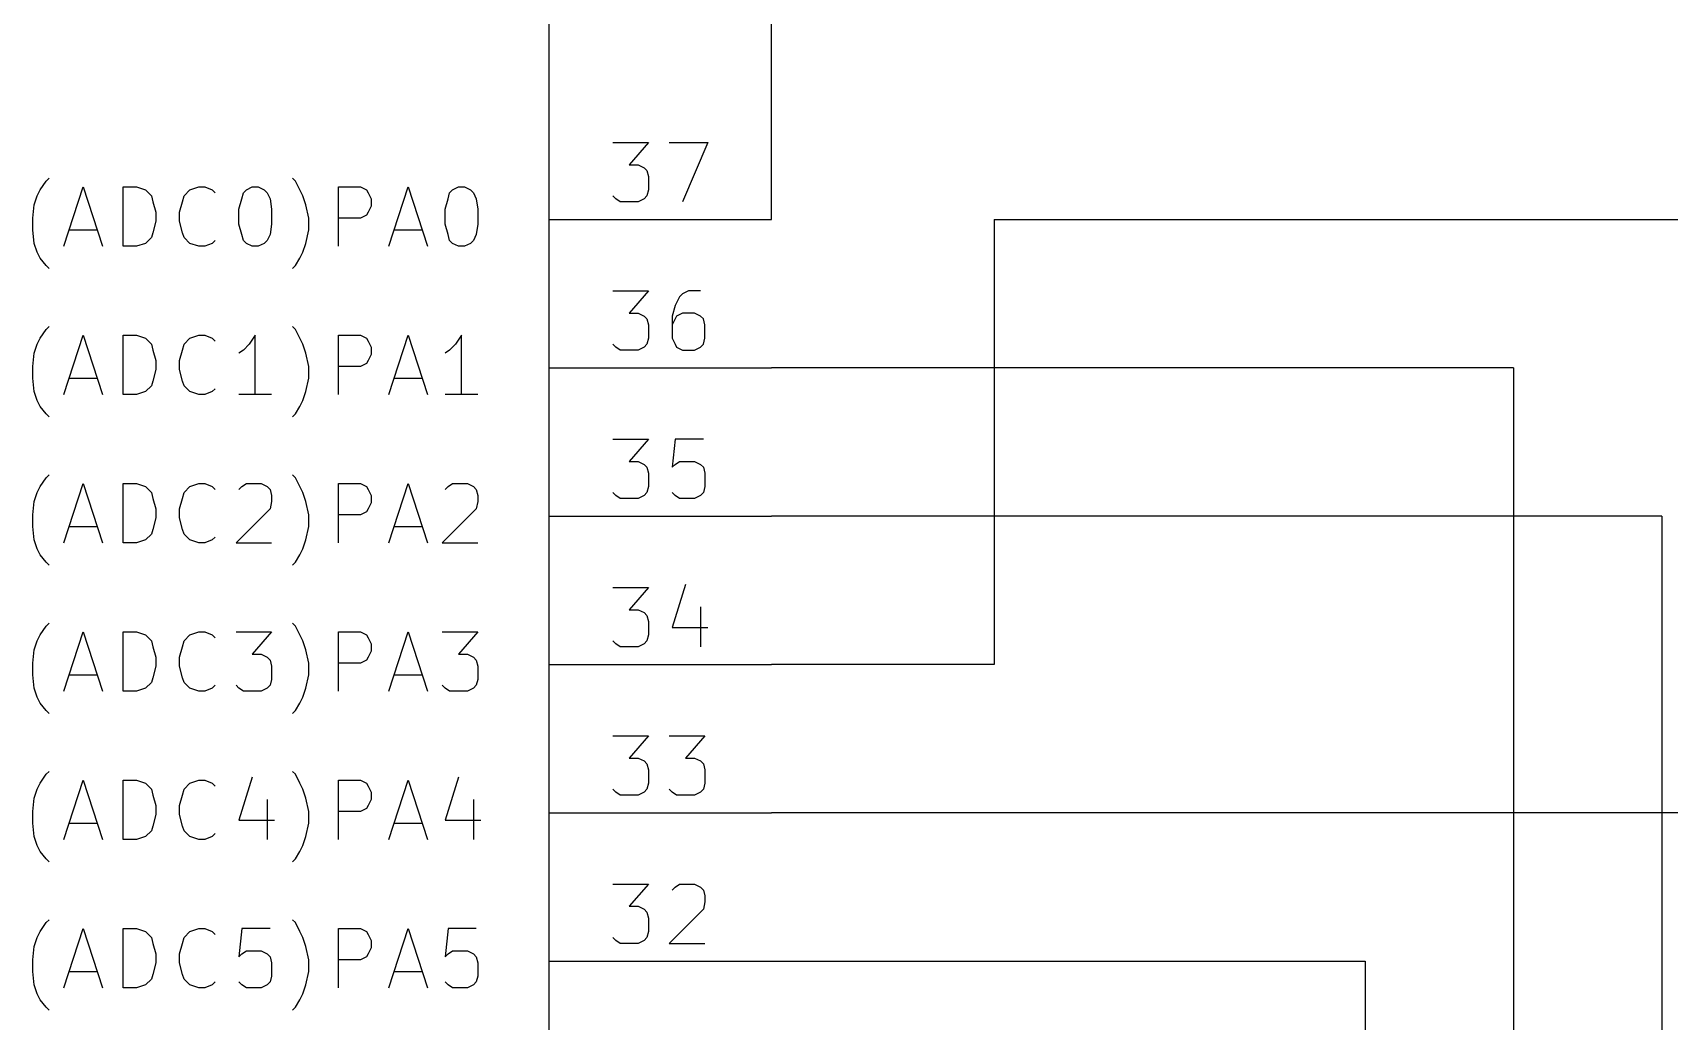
# Model space of a CAD drawing. Extents: x 10 to 287, y -200 to -10.
# Drawn here: x 137.21 to 165.23, y -72.15 to -55.22 of the extents above; entities that cross this region are included whole.
import ezdxf

# ---------------------------------------------------------------- set-up
doc = ezdxf.new("R2010")
doc.units = 0
doc.header["$MEASUREMENT"] = 0

msp = doc.modelspace()

# ---------------------------------------------------------------- linework, layer by layer
at = {"layer": 'Cyan 2'}
for p, q in [((137.439, -57.7596), (137.49, -57.7088)), ((141.707, -57.7596), (141.656, -57.7088)), ((137.287, -58.0136), (137.338, -57.912)), ((137.338, -57.912), (137.439, -57.7596)), ((137.744, -58.8772), (138.074, -57.8612)), ((138.074, -57.8612), (138.405, -58.8772)), ((138.76, -58.8772), (138.76, -57.8612)), ((138.76, -57.8612), (138.989, -57.8612)), ((138.989, -57.8612), (139.141, -57.912)), ((139.141, -57.912), (139.243, -58.0136)), ((139.802, -58.0136), (139.903, -57.912)), ((139.903, -57.912), (140.056, -57.8612)), ((140.056, -57.8612), (140.157, -57.8612)), ((140.157, -57.8612), (140.284, -57.912)), ((140.284, -57.912), (140.335, -57.9628)), ((140.792, -58.0644), (140.818, -57.9628)), ((140.818, -57.9628), (140.868, -57.912)), ((140.868, -57.912), (140.97, -57.8612)), ((140.97, -57.8612), (141.072, -57.8612)), ((141.072, -57.8612), (141.173, -57.912)), ((141.173, -57.912), (141.224, -57.9628)), ((141.224, -57.9628), (141.275, -58.0644)), ((141.783, -57.912), (141.707, -57.7596)), ((141.834, -58.0136), (141.783, -57.912)), ((142.443, -58.8772), (142.443, -57.8612)), ((142.443, -57.8612), (142.824, -57.8612)), ((142.824, -57.8612), (142.926, -57.912)), ((142.926, -57.912), (142.951, -57.9628)), ((142.951, -57.9628), (143.002, -58.0644)), ((143.307, -58.8772), (143.637, -57.8612)), ((143.637, -57.8612), (143.967, -58.8772)), ((144.323, -58.0644), (144.348, -57.9628)), ((144.348, -57.9628), (144.399, -57.912)), ((144.399, -57.912), (144.501, -57.8612)), ((144.501, -57.8612), (144.602, -57.8612)), ((144.602, -57.8612), (144.704, -57.912)), ((144.704, -57.912), (144.755, -57.9628)), ((144.755, -57.9628), (144.805, -58.0644)), ((137.211, -58.3946), (137.236, -58.166)), ((137.236, -58.166), (137.287, -58.0136)), ((139.243, -58.0136), (139.268, -58.1152)), ((139.268, -58.1152), (139.319, -58.293)), ((139.725, -58.293), (139.776, -58.1152)), ((139.776, -58.1152), (139.802, -58.0136)), ((140.741, -58.2422), (140.792, -58.0644)), ((140.741, -58.4962), (140.741, -58.2422)), ((141.275, -58.0644), (141.3, -58.2422)), ((141.3, -58.2422), (141.3, -58.4962)), ((141.884, -58.166), (141.834, -58.0136)), ((141.935, -58.3946), (141.884, -58.166)), ((143.002, -58.1914), (142.951, -58.293)), ((143.002, -58.0644), (143.002, -58.1914)), ((144.272, -58.2422), (144.323, -58.0644)), ((144.272, -58.4962), (144.272, -58.2422)), ((144.805, -58.0644), (144.831, -58.2422)), ((144.831, -58.2422), (144.831, -58.4962)), ((137.211, -58.5978), (137.211, -58.3946)), ((139.319, -58.4454), (139.268, -58.6486)), ((139.319, -58.293), (139.319, -58.4454)), ((139.725, -58.4454), (139.725, -58.293)), ((139.776, -58.6486), (139.725, -58.4454)), ((140.792, -58.674), (140.741, -58.4962)), ((141.3, -58.4962), (141.275, -58.674)), ((141.935, -58.5978), (141.935, -58.3946)), ((142.824, -58.3946), (142.443, -58.3946)), ((142.926, -58.3438), (142.824, -58.3946)), ((142.951, -58.293), (142.926, -58.3438)), ((144.323, -58.674), (144.272, -58.4962)), ((144.831, -58.4962), (144.805, -58.674)), ((137.236, -58.8264), (137.211, -58.5978)), ((137.287, -58.9788), (137.236, -58.8264)), ((137.846, -58.5978), (138.328, -58.5978)), ((139.141, -58.8264), (138.989, -58.8772)), ((139.243, -58.7248), (139.141, -58.8264)), ((139.268, -58.6486), (139.243, -58.7248)), ((139.802, -58.7248), (139.776, -58.6486)), ((139.903, -58.8264), (139.802, -58.7248)), ((140.056, -58.8772), (139.903, -58.8264)), ((140.284, -58.8264), (140.157, -58.8772)), ((140.335, -58.7756), (140.284, -58.8264)), ((140.818, -58.7756), (140.792, -58.674)), ((140.868, -58.8264), (140.818, -58.7756)), ((140.97, -58.8772), (140.868, -58.8264)), ((141.173, -58.8264), (141.072, -58.8772)), ((141.224, -58.7756), (141.173, -58.8264)), ((141.275, -58.674), (141.224, -58.7756)), ((141.834, -58.9788), (141.884, -58.8264)), ((141.884, -58.8264), (141.935, -58.5978)), ((143.408, -58.5978), (143.891, -58.5978)), ((144.348, -58.7756), (144.323, -58.674)), ((144.399, -58.8264), (144.348, -58.7756)), ((144.501, -58.8772), (144.399, -58.8264)), ((144.704, -58.8264), (144.602, -58.8772)), ((144.755, -58.7756), (144.704, -58.8264)), ((144.805, -58.674), (144.755, -58.7756)), ((137.338, -59.0804), (137.287, -58.9788)), ((137.439, -59.2074), (137.338, -59.0804)), ((138.989, -58.8772), (138.76, -58.8772)), ((140.157, -58.8772), (140.056, -58.8772)), ((141.072, -58.8772), (140.97, -58.8772)), ((141.707, -59.2074), (141.783, -59.0804)), ((141.783, -59.0804), (141.834, -58.9788)), ((144.602, -58.8772), (144.501, -58.8772)), ((137.49, -59.2582), (137.439, -59.2074)), ((141.656, -59.2582), (141.707, -59.2074)), ((137.287, -60.5536), (137.338, -60.452)), ((137.338, -60.452), (137.439, -60.2996)), ((137.439, -60.2996), (137.49, -60.2488)), ((137.744, -61.4172), (138.074, -60.4012)), ((138.074, -60.4012), (138.405, -61.4172)), ((138.76, -61.4172), (138.76, -60.4012)), ((138.76, -60.4012), (138.989, -60.4012)), ((138.989, -60.4012), (139.141, -60.452)), ((139.141, -60.452), (139.243, -60.5536)), ((139.802, -60.5536), (139.903, -60.452)), ((139.903, -60.452), (140.056, -60.4012)), ((140.056, -60.4012), (140.157, -60.4012)), ((140.157, -60.4012), (140.284, -60.452)), ((140.284, -60.452), (140.335, -60.5028)), ((141.021, -60.4012), (140.919, -60.5536)), ((141.021, -61.4172), (141.021, -60.4012)), ((141.707, -60.2996), (141.656, -60.2488)), ((141.783, -60.452), (141.707, -60.2996)), ((141.834, -60.5536), (141.783, -60.452)), ((142.443, -61.4172), (142.443, -60.4012)), ((142.443, -60.4012), (142.824, -60.4012)), ((142.824, -60.4012), (142.926, -60.452)), ((142.926, -60.452), (142.951, -60.5028)), ((142.951, -60.5028), (143.002, -60.6044)), ((143.307, -61.4172), (143.637, -60.4012)), ((143.637, -60.4012), (143.967, -61.4172)), ((144.551, -60.4012), (144.45, -60.5536)), ((144.551, -61.4172), (144.551, -60.4012)), ((137.211, -60.9346), (137.236, -60.706)), ((137.236, -60.706), (137.287, -60.5536)), ((139.243, -60.5536), (139.268, -60.6552)), ((139.268, -60.6552), (139.319, -60.833)), ((139.725, -60.833), (139.776, -60.6552)), ((139.776, -60.6552), (139.802, -60.5536)), ((140.818, -60.6552), (140.741, -60.706)), ((140.919, -60.5536), (140.818, -60.6552)), ((141.884, -60.706), (141.834, -60.5536)), ((141.935, -60.9346), (141.884, -60.706)), ((143.002, -60.7314), (142.951, -60.833)), ((143.002, -60.6044), (143.002, -60.7314)), ((144.348, -60.6552), (144.272, -60.706)), ((144.45, -60.5536), (144.348, -60.6552)), ((137.211, -61.1378), (137.211, -60.9346)), ((139.319, -60.9854), (139.268, -61.1886)), ((139.319, -60.833), (139.319, -60.9854)), ((139.725, -60.9854), (139.725, -60.833)), ((139.776, -61.1886), (139.725, -60.9854)), ((141.935, -61.1378), (141.935, -60.9346)), ((142.824, -60.9346), (142.443, -60.9346)), ((142.926, -60.8838), (142.824, -60.9346)), ((142.951, -60.833), (142.926, -60.8838)), ((137.236, -61.3664), (137.211, -61.1378)), ((137.846, -61.1378), (138.328, -61.1378)), ((139.243, -61.2648), (139.141, -61.3664)), ((139.268, -61.1886), (139.243, -61.2648)), ((139.802, -61.2648), (139.776, -61.1886)), ((139.903, -61.3664), (139.802, -61.2648)), ((140.335, -61.3156), (140.284, -61.3664)), ((141.884, -61.3664), (141.935, -61.1378)), ((143.408, -61.1378), (143.891, -61.1378)), ((137.287, -61.5188), (137.236, -61.3664)), ((137.338, -61.6204), (137.287, -61.5188)), ((137.439, -61.7474), (137.338, -61.6204)), ((138.989, -61.4172), (138.76, -61.4172)), ((139.141, -61.3664), (138.989, -61.4172)), ((140.056, -61.4172), (139.903, -61.3664)), ((140.157, -61.4172), (140.056, -61.4172)), ((140.284, -61.3664), (140.157, -61.4172)), ((141.3, -61.4172), (140.741, -61.4172)), ((141.707, -61.7474), (141.783, -61.6204)), ((141.783, -61.6204), (141.834, -61.5188)), ((141.834, -61.5188), (141.884, -61.3664)), ((144.831, -61.4172), (144.272, -61.4172)), ((137.49, -61.7982), (137.439, -61.7474)), ((141.656, -61.7982), (141.707, -61.7474)), ((137.287, -63.0936), (137.338, -62.992)), ((137.338, -62.992), (137.439, -62.8396)), ((137.439, -62.8396), (137.49, -62.7888)), ((137.744, -63.9572), (138.074, -62.9412)), ((138.074, -62.9412), (138.405, -63.9572)), ((138.76, -63.9572), (138.76, -62.9412)), ((138.76, -62.9412), (138.989, -62.9412)), ((138.989, -62.9412), (139.141, -62.992)), ((139.141, -62.992), (139.243, -63.0936)), ((139.802, -63.0936), (139.903, -62.992)), ((139.903, -62.992), (140.056, -62.9412)), ((140.056, -62.9412), (140.157, -62.9412)), ((140.157, -62.9412), (140.284, -62.992)), ((140.284, -62.992), (140.335, -63.0428)), ((140.741, -63.0428), (140.792, -62.992)), ((140.792, -62.992), (140.868, -62.9412)), ((140.868, -62.9412), (141.122, -62.9412)), ((141.122, -62.9412), (141.224, -62.992)), ((141.224, -62.992), (141.275, -63.0428)), ((141.707, -62.8396), (141.656, -62.7888)), ((141.783, -62.992), (141.707, -62.8396)), ((141.834, -63.0936), (141.783, -62.992)), ((142.443, -63.9572), (142.443, -62.9412)), ((142.443, -62.9412), (142.824, -62.9412)), ((142.824, -62.9412), (142.926, -62.992)), ((142.926, -62.992), (142.951, -63.0428)), ((143.307, -63.9572), (143.637, -62.9412)), ((143.637, -62.9412), (143.967, -63.9572)), ((144.272, -63.0428), (144.323, -62.992)), ((144.323, -62.992), (144.399, -62.9412)), ((144.399, -62.9412), (144.653, -62.9412)), ((144.653, -62.9412), (144.755, -62.992)), ((144.755, -62.992), (144.805, -63.0428)), ((137.211, -63.4746), (137.236, -63.246)), ((137.236, -63.246), (137.287, -63.0936)), ((139.243, -63.0936), (139.268, -63.1952)), ((139.268, -63.1952), (139.319, -63.373)), ((139.725, -63.373), (139.776, -63.1952)), ((139.776, -63.1952), (139.802, -63.0936)), ((141.275, -63.0428), (141.3, -63.1444)), ((141.3, -63.246), (141.275, -63.373)), ((141.3, -63.1444), (141.3, -63.246)), ((141.884, -63.246), (141.834, -63.0936)), ((141.935, -63.4746), (141.884, -63.246)), ((142.951, -63.0428), (143.002, -63.1444)), ((143.002, -63.2714), (142.951, -63.373)), ((143.002, -63.1444), (143.002, -63.2714)), ((144.805, -63.0428), (144.831, -63.1444)), ((144.831, -63.246), (144.805, -63.373)), ((144.831, -63.1444), (144.831, -63.246)), ((137.211, -63.6778), (137.211, -63.4746)), ((139.319, -63.5254), (139.268, -63.7286)), ((139.319, -63.373), (139.319, -63.5254)), ((139.725, -63.5254), (139.725, -63.373)), ((139.776, -63.7286), (139.725, -63.5254)), ((141.275, -63.373), (140.691, -63.9572)), ((141.935, -63.6778), (141.935, -63.4746)), ((142.824, -63.4746), (142.443, -63.4746)), ((142.926, -63.4238), (142.824, -63.4746)), ((142.951, -63.373), (142.926, -63.4238)), ((144.805, -63.373), (144.221, -63.9572)), ((137.236, -63.9064), (137.211, -63.6778)), ((137.846, -63.6778), (138.328, -63.6778)), ((139.243, -63.8048), (139.141, -63.9064)), ((139.268, -63.7286), (139.243, -63.8048)), ((139.802, -63.8048), (139.776, -63.7286)), ((139.903, -63.9064), (139.802, -63.8048)), ((140.335, -63.8556), (140.284, -63.9064)), ((141.884, -63.9064), (141.935, -63.6778)), ((143.408, -63.6778), (143.891, -63.6778)), ((137.287, -64.0588), (137.236, -63.9064)), ((137.338, -64.1604), (137.287, -64.0588)), ((138.989, -63.9572), (138.76, -63.9572)), ((139.141, -63.9064), (138.989, -63.9572)), ((140.056, -63.9572), (139.903, -63.9064)), ((140.157, -63.9572), (140.056, -63.9572)), ((140.284, -63.9064), (140.157, -63.9572)), ((140.691, -63.9572), (141.3, -63.9572)), ((141.783, -64.1604), (141.834, -64.0588)), ((141.834, -64.0588), (141.884, -63.9064)), ((144.221, -63.9572), (144.831, -63.9572)), ((137.439, -64.2874), (137.338, -64.1604)), ((137.49, -64.3382), (137.439, -64.2874)), ((141.656, -64.3382), (141.707, -64.2874)), ((141.707, -64.2874), (141.783, -64.1604)), ((137.287, -65.6336), (137.338, -65.532)), ((137.338, -65.532), (137.439, -65.3796)), ((137.439, -65.3796), (137.49, -65.3288)), ((137.744, -66.4972), (138.074, -65.4812)), ((138.074, -65.4812), (138.405, -66.4972)), ((138.76, -66.4972), (138.76, -65.4812)), ((138.76, -65.4812), (138.989, -65.4812)), ((138.989, -65.4812), (139.141, -65.532)), ((139.141, -65.532), (139.243, -65.6336)), ((139.802, -65.6336), (139.903, -65.532)), ((139.903, -65.532), (140.056, -65.4812)), ((140.056, -65.4812), (140.157, -65.4812)), ((140.157, -65.4812), (140.284, -65.532)), ((140.284, -65.532), (140.335, -65.5828)), ((140.691, -65.4812), (141.3, -65.4812)), ((141.3, -65.4812), (140.97, -65.8622)), ((141.707, -65.3796), (141.656, -65.3288)), ((141.783, -65.532), (141.707, -65.3796)), ((141.834, -65.6336), (141.783, -65.532)), ((142.443, -66.4972), (142.443, -65.4812)), ((142.443, -65.4812), (142.824, -65.4812)), ((142.824, -65.4812), (142.926, -65.532)), ((142.926, -65.532), (142.951, -65.5828)), ((143.307, -66.4972), (143.637, -65.4812)), ((143.637, -65.4812), (143.967, -66.4972)), ((144.221, -65.4812), (144.831, -65.4812)), ((144.831, -65.4812), (144.501, -65.8622)), ((137.211, -66.0146), (137.236, -65.786)), ((137.236, -65.786), (137.287, -65.6336)), ((139.243, -65.6336), (139.268, -65.7352)), ((139.268, -65.7352), (139.319, -65.913)), ((139.725, -65.913), (139.776, -65.7352)), ((139.776, -65.7352), (139.802, -65.6336)), ((141.884, -65.786), (141.834, -65.6336)), ((141.935, -66.0146), (141.884, -65.786)), ((142.951, -65.5828), (143.002, -65.6844)), ((143.002, -65.8114), (142.951, -65.913)), ((143.002, -65.6844), (143.002, -65.8114)), ((137.211, -66.2178), (137.211, -66.0146)), ((139.319, -66.0654), (139.268, -66.2686)), ((139.319, -65.913), (139.319, -66.0654)), ((139.725, -66.0654), (139.725, -65.913)), ((139.776, -66.2686), (139.725, -66.0654)), ((140.97, -65.8622), (141.122, -65.8622)), ((141.122, -65.8622), (141.224, -65.913)), ((141.224, -65.913), (141.275, -65.9638)), ((141.275, -65.9638), (141.3, -66.0654)), ((141.3, -66.0654), (141.3, -66.294)), ((141.935, -66.2178), (141.935, -66.0146)), ((142.824, -66.0146), (142.443, -66.0146)), ((142.926, -65.9638), (142.824, -66.0146)), ((142.951, -65.913), (142.926, -65.9638)), ((144.501, -65.8622), (144.653, -65.8622)), ((144.653, -65.8622), (144.755, -65.913)), ((144.755, -65.913), (144.805, -65.9638)), ((144.805, -65.9638), (144.831, -66.0654)), ((144.831, -66.0654), (144.831, -66.294)), ((137.236, -66.4464), (137.211, -66.2178)), ((137.846, -66.2178), (138.328, -66.2178)), ((139.243, -66.3448), (139.141, -66.4464)), ((139.268, -66.2686), (139.243, -66.3448)), ((139.802, -66.3448), (139.776, -66.2686)), ((139.903, -66.4464), (139.802, -66.3448)), ((140.335, -66.3956), (140.284, -66.4464)), ((140.741, -66.4464), (140.691, -66.3956)), ((141.275, -66.3956), (141.224, -66.4464)), ((141.3, -66.294), (141.275, -66.3956)), ((141.884, -66.4464), (141.935, -66.2178)), ((143.408, -66.2178), (143.891, -66.2178)), ((144.272, -66.4464), (144.221, -66.3956)), ((144.805, -66.3956), (144.755, -66.4464)), ((144.831, -66.294), (144.805, -66.3956)), ((137.287, -66.5988), (137.236, -66.4464)), ((137.338, -66.7004), (137.287, -66.5988)), ((138.989, -66.4972), (138.76, -66.4972)), ((139.141, -66.4464), (138.989, -66.4972)), ((140.056, -66.4972), (139.903, -66.4464)), ((140.157, -66.4972), (140.056, -66.4972)), ((140.284, -66.4464), (140.157, -66.4972)), ((140.818, -66.4972), (140.741, -66.4464)), ((141.122, -66.4972), (140.818, -66.4972)), ((141.224, -66.4464), (141.122, -66.4972)), ((141.783, -66.7004), (141.834, -66.5988)), ((141.834, -66.5988), (141.884, -66.4464)), ((144.348, -66.4972), (144.272, -66.4464)), ((144.653, -66.4972), (144.348, -66.4972)), ((144.755, -66.4464), (144.653, -66.4972)), ((137.439, -66.8274), (137.338, -66.7004)), ((137.49, -66.8782), (137.439, -66.8274)), ((141.656, -66.8782), (141.707, -66.8274)), ((141.707, -66.8274), (141.783, -66.7004)), ((137.287, -68.1736), (137.338, -68.072)), ((137.338, -68.072), (137.439, -67.9196)), ((137.439, -67.9196), (137.49, -67.8688)), ((137.744, -69.0372), (138.074, -68.0212)), ((138.074, -68.0212), (138.405, -69.0372)), ((138.76, -69.0372), (138.76, -68.0212)), ((138.76, -68.0212), (138.989, -68.0212)), ((138.989, -68.0212), (139.141, -68.072)), ((139.141, -68.072), (139.243, -68.1736)), ((139.802, -68.1736), (139.903, -68.072)), ((139.903, -68.072), (140.056, -68.0212)), ((140.056, -68.0212), (140.157, -68.0212)), ((140.157, -68.0212), (140.284, -68.072)), ((140.284, -68.072), (140.335, -68.1228)), ((140.97, -67.9704), (140.741, -68.707)), ((141.707, -67.9196), (141.656, -67.8688)), ((141.783, -68.072), (141.707, -67.9196)), ((141.834, -68.1736), (141.783, -68.072)), ((142.443, -69.0372), (142.443, -68.0212)), ((142.443, -68.0212), (142.824, -68.0212)), ((142.824, -68.0212), (142.926, -68.072)), ((142.926, -68.072), (142.951, -68.1228)), ((143.307, -69.0372), (143.637, -68.0212)), ((143.637, -68.0212), (143.967, -69.0372)), ((144.501, -67.9704), (144.272, -68.707)), ((137.211, -68.5546), (137.236, -68.326)), ((137.236, -68.326), (137.287, -68.1736)), ((139.243, -68.1736), (139.268, -68.2752)), ((139.268, -68.2752), (139.319, -68.453)), ((139.725, -68.453), (139.776, -68.2752)), ((139.776, -68.2752), (139.802, -68.1736)), ((141.224, -68.3514), (141.224, -69.0372)), ((141.884, -68.326), (141.834, -68.1736)), ((141.935, -68.5546), (141.884, -68.326)), ((142.951, -68.1228), (143.002, -68.2244)), ((143.002, -68.3514), (142.951, -68.453)), ((143.002, -68.2244), (143.002, -68.3514)), ((144.755, -68.3514), (144.755, -69.0372)), ((137.211, -68.7578), (137.211, -68.5546)), ((139.319, -68.6054), (139.268, -68.8086)), ((139.319, -68.453), (139.319, -68.6054)), ((139.725, -68.6054), (139.725, -68.453)), ((139.776, -68.8086), (139.725, -68.6054)), ((141.935, -68.7578), (141.935, -68.5546)), ((142.824, -68.5546), (142.443, -68.5546)), ((142.926, -68.5038), (142.824, -68.5546)), ((142.951, -68.453), (142.926, -68.5038)), ((137.236, -68.9864), (137.211, -68.7578)), ((137.846, -68.7578), (138.328, -68.7578)), ((139.243, -68.8848), (139.141, -68.9864)), ((139.268, -68.8086), (139.243, -68.8848)), ((139.802, -68.8848), (139.776, -68.8086)), ((139.903, -68.9864), (139.802, -68.8848)), ((140.741, -68.707), (141.351, -68.707)), ((141.884, -68.9864), (141.935, -68.7578)), ((143.408, -68.7578), (143.891, -68.7578)), ((144.272, -68.707), (144.882, -68.707)), ((137.287, -69.1388), (137.236, -68.9864)), ((137.338, -69.2404), (137.287, -69.1388)), ((138.989, -69.0372), (138.76, -69.0372)), ((139.141, -68.9864), (138.989, -69.0372)), ((140.056, -69.0372), (139.903, -68.9864)), ((140.157, -69.0372), (140.056, -69.0372)), ((140.284, -68.9864), (140.157, -69.0372)), ((140.335, -68.9356), (140.284, -68.9864)), ((141.783, -69.2404), (141.834, -69.1388)), ((141.834, -69.1388), (141.884, -68.9864)), ((137.439, -69.3674), (137.338, -69.2404)), ((137.49, -69.4182), (137.439, -69.3674)), ((141.656, -69.4182), (141.707, -69.3674)), ((141.707, -69.3674), (141.783, -69.2404)), ((137.338, -70.612), (137.439, -70.4596)), ((137.439, -70.4596), (137.49, -70.4088)), ((137.744, -71.5772), (138.074, -70.5612)), ((138.074, -70.5612), (138.405, -71.5772)), ((138.76, -71.5772), (138.76, -70.5612)), ((138.76, -70.5612), (138.989, -70.5612)), ((138.989, -70.5612), (139.141, -70.612)), ((139.903, -70.612), (140.056, -70.5612)), ((140.056, -70.5612), (140.157, -70.5612)), ((140.157, -70.5612), (140.284, -70.612)), ((140.792, -70.5612), (140.741, -71.0438)), ((141.275, -70.5612), (140.792, -70.5612)), ((141.707, -70.4596), (141.656, -70.4088)), ((141.783, -70.612), (141.707, -70.4596)), ((142.443, -71.5772), (142.443, -70.5612)), ((142.443, -70.5612), (142.824, -70.5612)), ((142.824, -70.5612), (142.926, -70.612)), ((143.307, -71.5772), (143.637, -70.5612)), ((143.637, -70.5612), (143.967, -71.5772)), ((144.323, -70.5612), (144.272, -71.0438)), ((144.805, -70.5612), (144.323, -70.5612)), ((137.211, -71.0946), (137.236, -70.866)), ((137.236, -70.866), (137.287, -70.7136)), ((137.287, -70.7136), (137.338, -70.612)), ((139.141, -70.612), (139.243, -70.7136)), ((139.243, -70.7136), (139.268, -70.8152)), ((139.268, -70.8152), (139.319, -70.993)), ((139.725, -70.993), (139.776, -70.8152)), ((139.776, -70.8152), (139.802, -70.7136)), ((139.802, -70.7136), (139.903, -70.612)), ((140.284, -70.612), (140.335, -70.6628)), ((141.834, -70.7136), (141.783, -70.612)), ((141.884, -70.866), (141.834, -70.7136)), ((141.935, -71.0946), (141.884, -70.866)), ((142.926, -70.612), (142.951, -70.6628)), ((142.951, -70.6628), (143.002, -70.7644)), ((143.002, -70.7644), (143.002, -70.8914)), ((137.211, -71.2978), (137.211, -71.0946)), ((139.319, -71.1454), (139.268, -71.3486)), ((139.319, -70.993), (139.319, -71.1454)), ((139.725, -71.1454), (139.725, -70.993)), ((139.776, -71.3486), (139.725, -71.1454)), ((140.741, -71.0438), (140.792, -70.993)), ((140.792, -70.993), (140.868, -70.9422)), ((140.868, -70.9422), (141.122, -70.9422)), ((141.122, -70.9422), (141.224, -70.993)), ((141.224, -70.993), (141.275, -71.0438)), ((141.275, -71.0438), (141.3, -71.1454)), ((141.3, -71.1454), (141.3, -71.374)), ((141.935, -71.2978), (141.935, -71.0946)), ((142.824, -71.0946), (142.443, -71.0946)), ((142.926, -71.0438), (142.824, -71.0946)), ((142.951, -70.993), (142.926, -71.0438)), ((143.002, -70.8914), (142.951, -70.993)), ((144.272, -71.0438), (144.323, -70.993)), ((144.323, -70.993), (144.399, -70.9422)), ((144.399, -70.9422), (144.653, -70.9422)), ((144.653, -70.9422), (144.755, -70.993)), ((144.755, -70.993), (144.805, -71.0438)), ((144.805, -71.0438), (144.831, -71.1454)), ((144.831, -71.1454), (144.831, -71.374)), ((137.236, -71.5264), (137.211, -71.2978)), ((137.846, -71.2978), (138.328, -71.2978)), ((139.243, -71.4248), (139.141, -71.5264)), ((139.268, -71.3486), (139.243, -71.4248)), ((139.802, -71.4248), (139.776, -71.3486)), ((139.903, -71.5264), (139.802, -71.4248)), ((141.3, -71.374), (141.275, -71.4756)), ((141.884, -71.5264), (141.935, -71.2978)), ((143.408, -71.2978), (143.891, -71.2978)), ((144.831, -71.374), (144.805, -71.4756)), ((137.287, -71.6788), (137.236, -71.5264)), ((137.338, -71.7804), (137.287, -71.6788)), ((138.989, -71.5772), (138.76, -71.5772)), ((139.141, -71.5264), (138.989, -71.5772)), ((140.056, -71.5772), (139.903, -71.5264)), ((140.157, -71.5772), (140.056, -71.5772)), ((140.284, -71.5264), (140.157, -71.5772)), ((140.335, -71.4756), (140.284, -71.5264)), ((140.792, -71.5264), (140.741, -71.4756)), ((140.868, -71.5772), (140.792, -71.5264)), ((141.122, -71.5772), (140.868, -71.5772)), ((141.224, -71.5264), (141.122, -71.5772)), ((141.275, -71.4756), (141.224, -71.5264)), ((141.783, -71.7804), (141.834, -71.6788)), ((141.834, -71.6788), (141.884, -71.5264)), ((144.323, -71.5264), (144.272, -71.4756)), ((144.399, -71.5772), (144.323, -71.5264)), ((144.653, -71.5772), (144.399, -71.5772)), ((144.755, -71.5264), (144.653, -71.5772)), ((144.805, -71.4756), (144.755, -71.5264)), ((137.439, -71.9074), (137.338, -71.7804)), ((137.49, -71.9582), (137.439, -71.9074)), ((141.656, -71.9582), (141.707, -71.9074)), ((141.707, -71.9074), (141.783, -71.7804))]:
    msp.add_line(p, q, dxfattribs=at)
at = {"layer": 'Green 2'}
for p, q in [((149.86, -58.42), (149.86, -49.53)), ((153.67, -58.42), (185.42, -58.42)), ((153.67, -58.42), (153.67, -66.04)), ((162.56, -60.96), (149.86, -60.96)), ((162.56, -60.96), (162.56, -99.06)), ((165.1, -63.5), (149.86, -63.5)), ((165.1, -63.5), (165.1, -96.52)), ((153.67, -66.04), (149.86, -66.04)), ((167.64, -68.58), (149.86, -68.58)), ((149.86, -71.12), (160.02, -71.12)), ((160.02, -71.12), (160.02, -134.62))]:
    msp.add_line(p, q, dxfattribs=at)
at = {"layer": 'L.Yellow'}
msp.add_line((146.05, -148.59), (146.05, -54.61), dxfattribs=at)
at = {"layer": 'Red 2'}
for p, q in [((146.05, -148.59), (146.05, -54.61)), ((147.142, -57.0992), (147.752, -57.0992)), ((147.752, -57.0992), (147.422, -57.4802)), ((148.107, -57.0992), (148.768, -57.0992)), ((148.768, -57.0992), (148.336, -58.1152)), ((147.422, -57.4802), (147.574, -57.4802)), ((147.574, -57.4802), (147.676, -57.531)), ((147.676, -57.531), (147.726, -57.5818)), ((147.726, -57.5818), (147.752, -57.6834)), ((147.752, -57.6834), (147.752, -57.912)), ((147.752, -57.912), (147.726, -58.0136)), ((147.193, -58.0644), (147.142, -58.0136)), ((147.269, -58.1152), (147.193, -58.0644)), ((147.574, -58.1152), (147.269, -58.1152)), ((147.676, -58.0644), (147.574, -58.1152)), ((147.726, -58.0136), (147.676, -58.0644)), ((146.05, -58.42), (149.86, -58.42)), ((147.142, -59.6392), (147.752, -59.6392)), ((147.752, -59.6392), (147.422, -60.0202)), ((148.438, -59.6392), (148.336, -59.69)), ((148.641, -59.6392), (148.438, -59.6392)), ((148.209, -59.8932), (148.158, -60.071)), ((148.285, -59.7408), (148.209, -59.8932)), ((148.336, -59.69), (148.285, -59.7408)), ((147.422, -60.0202), (147.574, -60.0202)), ((147.574, -60.0202), (147.676, -60.071)), ((147.676, -60.071), (147.726, -60.1218)), ((147.726, -60.1218), (147.752, -60.2234)), ((147.752, -60.2234), (147.752, -60.452)), ((148.158, -60.071), (148.158, -60.452)), ((148.209, -60.1218), (148.158, -60.2234)), ((148.234, -60.071), (148.209, -60.1218)), ((148.336, -60.0202), (148.234, -60.071)), ((148.539, -60.0202), (148.336, -60.0202)), ((148.641, -60.071), (148.539, -60.0202)), ((148.692, -60.1218), (148.641, -60.071)), ((148.717, -60.2234), (148.692, -60.1218)), ((148.717, -60.452), (148.717, -60.2234)), ((147.752, -60.452), (147.726, -60.5536)), ((148.158, -60.452), (148.209, -60.5536)), ((148.692, -60.5536), (148.717, -60.452)), ((147.193, -60.6044), (147.142, -60.5536)), ((147.269, -60.6552), (147.193, -60.6044)), ((147.574, -60.6552), (147.269, -60.6552)), ((147.676, -60.6044), (147.574, -60.6552)), ((147.726, -60.5536), (147.676, -60.6044)), ((148.209, -60.5536), (148.234, -60.6044)), ((148.234, -60.6044), (148.336, -60.6552)), ((148.336, -60.6552), (148.539, -60.6552)), ((148.539, -60.6552), (148.641, -60.6044)), ((148.641, -60.6044), (148.692, -60.5536)), ((146.05, -60.96), (149.86, -60.96)), ((147.142, -62.1792), (147.752, -62.1792)), ((147.752, -62.1792), (147.422, -62.5602)), ((148.209, -62.1792), (148.158, -62.6618)), ((148.692, -62.1792), (148.209, -62.1792)), ((147.422, -62.5602), (147.574, -62.5602)), ((147.574, -62.5602), (147.676, -62.611)), ((147.676, -62.611), (147.726, -62.6618)), ((147.726, -62.6618), (147.752, -62.7634)), ((148.158, -62.6618), (148.209, -62.611)), ((148.209, -62.611), (148.285, -62.5602)), ((148.285, -62.5602), (148.539, -62.5602)), ((148.539, -62.5602), (148.641, -62.611)), ((148.641, -62.611), (148.692, -62.6618)), ((148.692, -62.6618), (148.717, -62.7634)), ((147.752, -62.992), (147.726, -63.0936)), ((147.752, -62.7634), (147.752, -62.992)), ((148.717, -62.992), (148.692, -63.0936)), ((148.717, -62.7634), (148.717, -62.992)), ((147.193, -63.1444), (147.142, -63.0936)), ((147.269, -63.1952), (147.193, -63.1444)), ((147.574, -63.1952), (147.269, -63.1952)), ((147.676, -63.1444), (147.574, -63.1952)), ((147.726, -63.0936), (147.676, -63.1444)), ((148.209, -63.1444), (148.158, -63.0936)), ((148.285, -63.1952), (148.209, -63.1444)), ((148.539, -63.1952), (148.285, -63.1952)), ((148.641, -63.1444), (148.539, -63.1952)), ((148.692, -63.0936), (148.641, -63.1444)), ((146.05, -63.5), (149.86, -63.5)), ((148.387, -64.6684), (148.158, -65.405)), ((147.142, -64.7192), (147.752, -64.7192)), ((147.752, -64.7192), (147.422, -65.1002)), ((147.422, -65.1002), (147.574, -65.1002)), ((147.574, -65.1002), (147.676, -65.151)), ((147.676, -65.151), (147.726, -65.2018)), ((147.726, -65.2018), (147.752, -65.3034)), ((148.641, -65.0494), (148.641, -65.7352)), ((147.752, -65.532), (147.726, -65.6336)), ((147.752, -65.3034), (147.752, -65.532)), ((148.158, -65.405), (148.768, -65.405)), ((147.193, -65.6844), (147.142, -65.6336)), ((147.269, -65.7352), (147.193, -65.6844)), ((147.574, -65.7352), (147.269, -65.7352)), ((147.676, -65.6844), (147.574, -65.7352)), ((147.726, -65.6336), (147.676, -65.6844)), ((146.05, -66.04), (149.86, -66.04)), ((147.142, -67.2592), (147.752, -67.2592)), ((147.752, -67.2592), (147.422, -67.6402)), ((148.107, -67.2592), (148.717, -67.2592)), ((148.717, -67.2592), (148.387, -67.6402)), ((147.422, -67.6402), (147.574, -67.6402)), ((147.574, -67.6402), (147.676, -67.691)), ((147.676, -67.691), (147.726, -67.7418)), ((147.726, -67.7418), (147.752, -67.8434)), ((148.387, -67.6402), (148.539, -67.6402)), ((148.539, -67.6402), (148.641, -67.691)), ((148.641, -67.691), (148.692, -67.7418)), ((148.692, -67.7418), (148.717, -67.8434)), ((147.752, -68.072), (147.726, -68.1736)), ((147.752, -67.8434), (147.752, -68.072)), ((148.717, -68.072), (148.692, -68.1736)), ((148.717, -67.8434), (148.717, -68.072)), ((147.193, -68.2244), (147.142, -68.1736)), ((147.269, -68.2752), (147.193, -68.2244)), ((147.574, -68.2752), (147.269, -68.2752)), ((147.676, -68.2244), (147.574, -68.2752)), ((147.726, -68.1736), (147.676, -68.2244)), ((148.158, -68.2244), (148.107, -68.1736)), ((148.234, -68.2752), (148.158, -68.2244)), ((148.539, -68.2752), (148.234, -68.2752)), ((148.641, -68.2244), (148.539, -68.2752)), ((148.692, -68.1736), (148.641, -68.2244)), ((146.05, -68.58), (149.86, -68.58)), ((147.142, -69.7992), (147.752, -69.7992)), ((147.752, -69.7992), (147.422, -70.1802)), ((148.158, -69.9008), (148.209, -69.85)), ((148.209, -69.85), (148.285, -69.7992)), ((148.285, -69.7992), (148.539, -69.7992)), ((148.539, -69.7992), (148.641, -69.85)), ((148.641, -69.85), (148.692, -69.9008)), ((148.692, -69.9008), (148.717, -70.0024)), ((148.717, -70.0024), (148.717, -70.104)), ((147.422, -70.1802), (147.574, -70.1802)), ((147.574, -70.1802), (147.676, -70.231)), ((147.676, -70.231), (147.726, -70.2818)), ((147.726, -70.2818), (147.752, -70.3834)), ((148.692, -70.231), (148.107, -70.8152)), ((148.717, -70.104), (148.692, -70.231)), ((147.752, -70.3834), (147.752, -70.612)), ((147.193, -70.7644), (147.142, -70.7136)), ((147.269, -70.8152), (147.193, -70.7644)), ((147.574, -70.8152), (147.269, -70.8152)), ((147.676, -70.7644), (147.574, -70.8152)), ((147.726, -70.7136), (147.676, -70.7644)), ((147.752, -70.612), (147.726, -70.7136)), ((148.107, -70.8152), (148.717, -70.8152)), ((146.05, -71.12), (149.86, -71.12))]:
    msp.add_line(p, q, dxfattribs=at)

doc.saveas('drawing.dxf')
